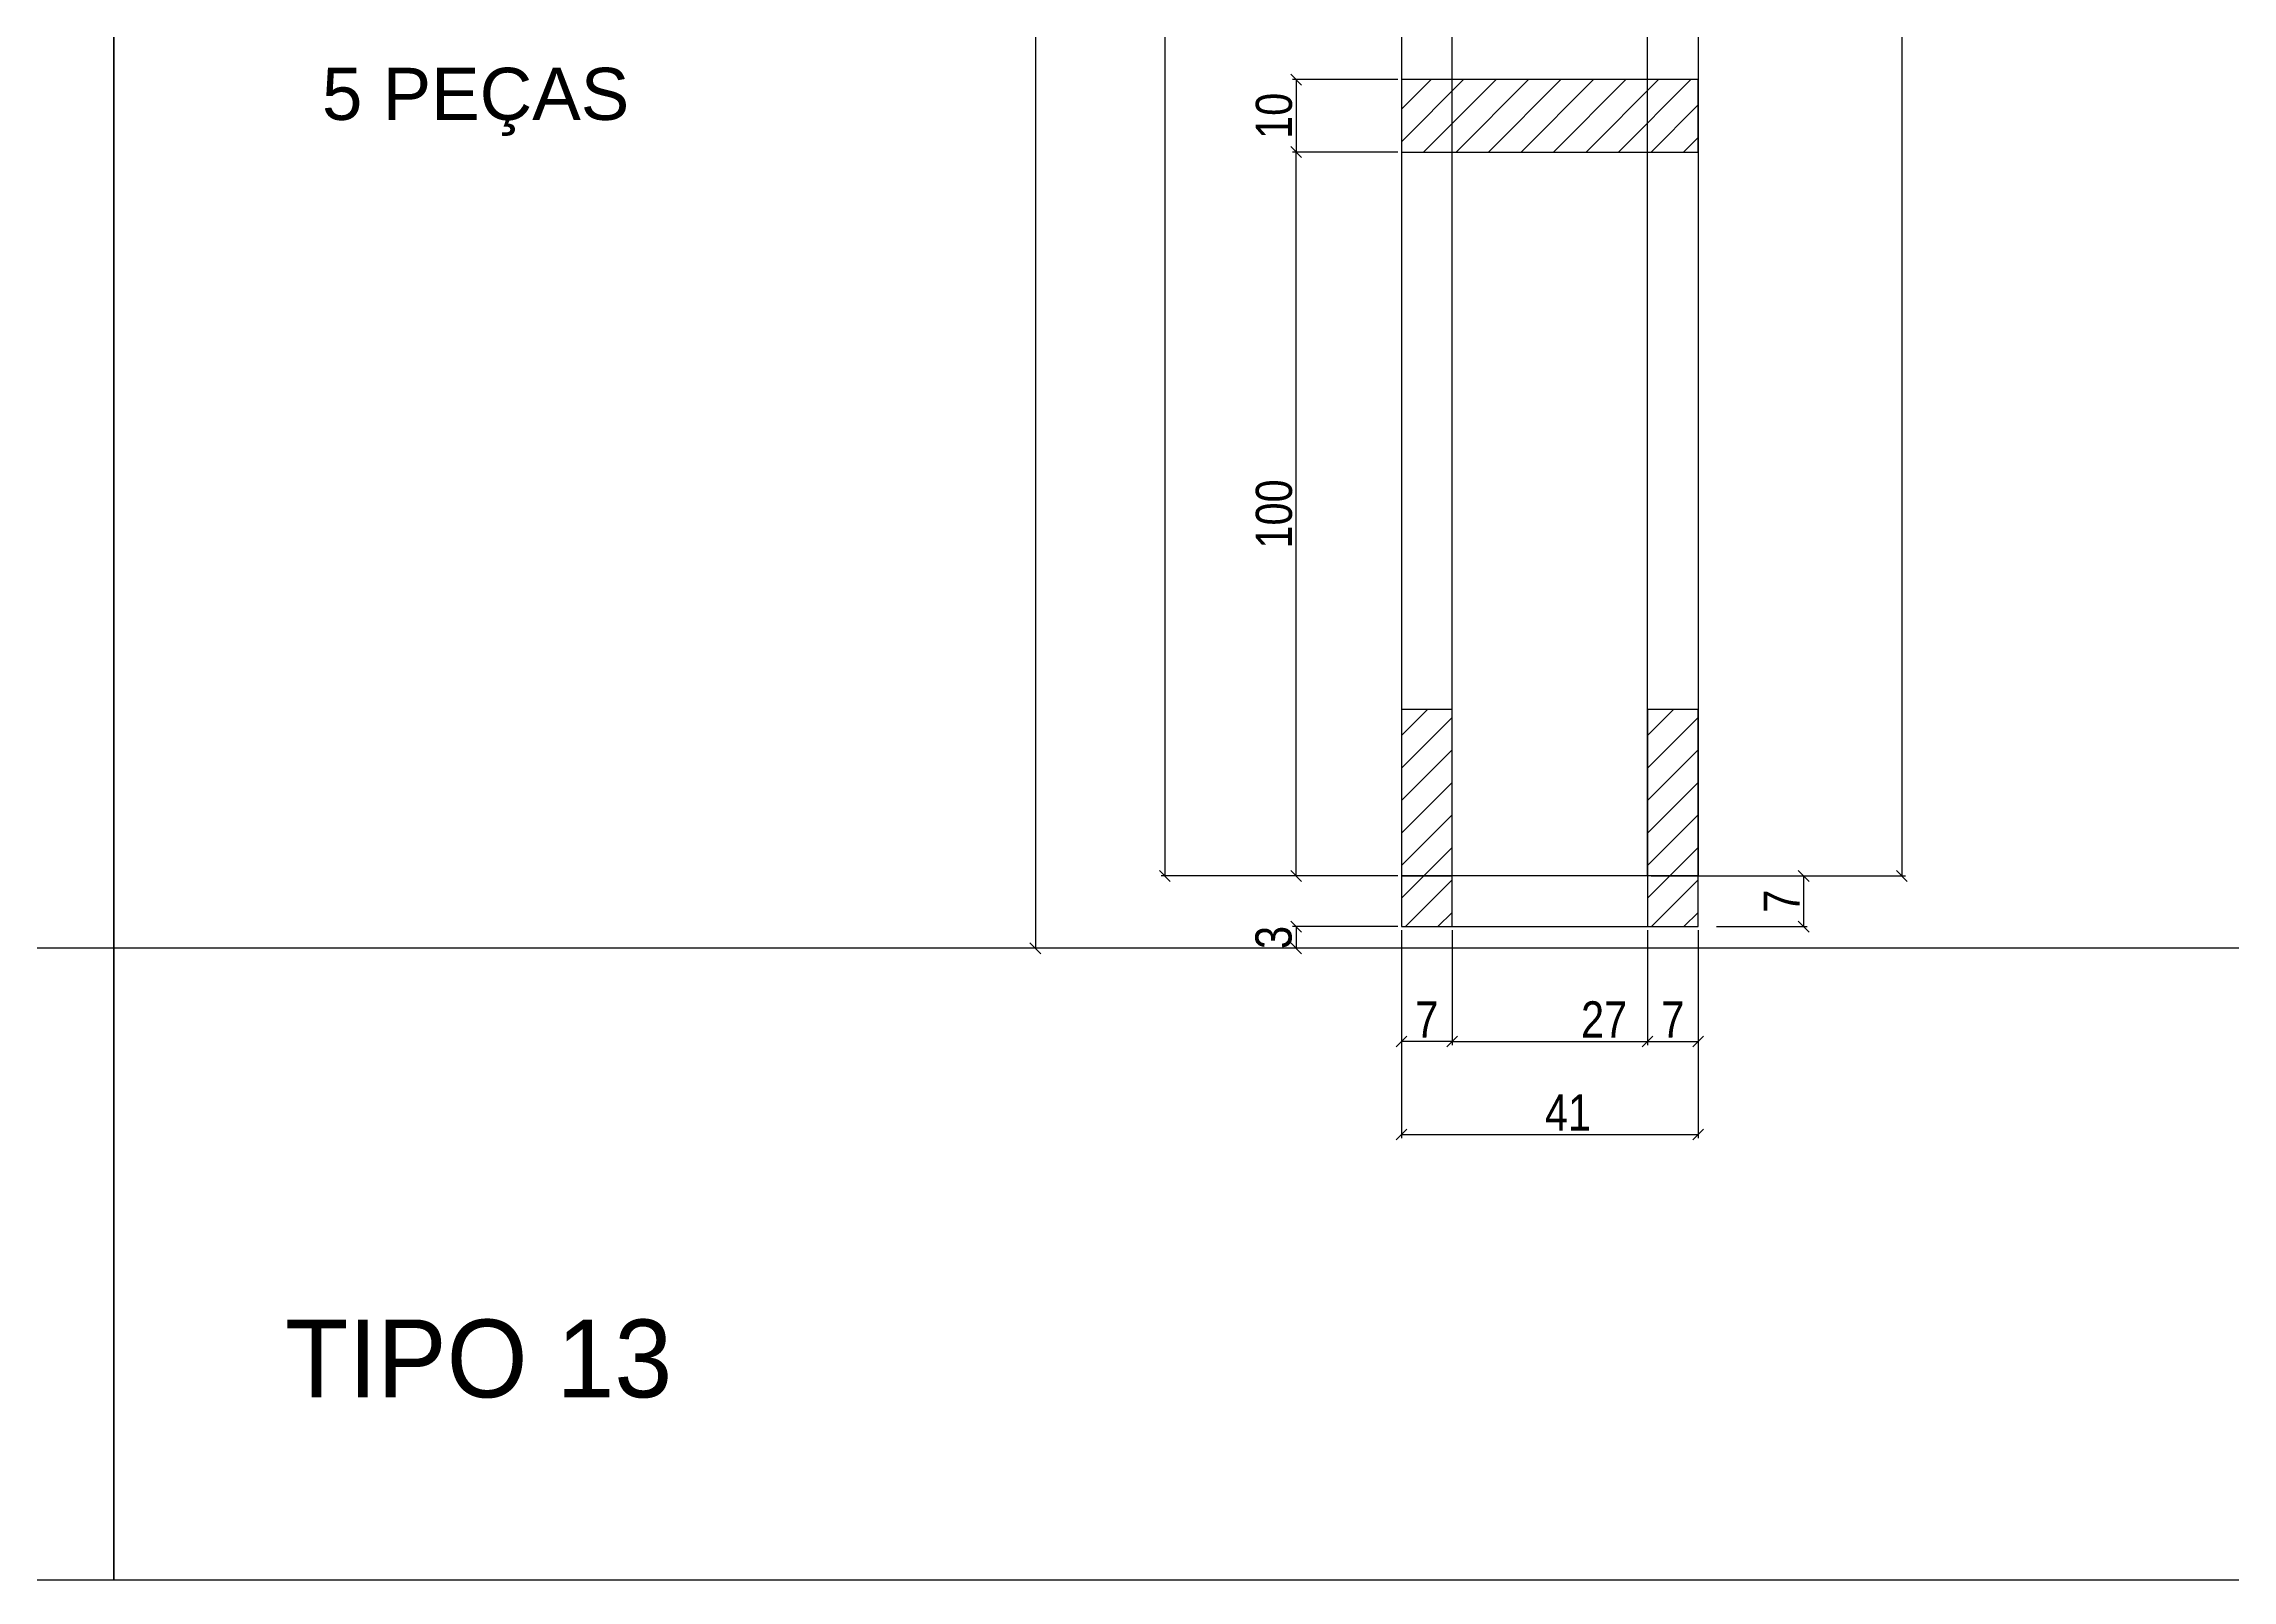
# Model space of a CAD drawing. Extents: x 15230 to 29563, y 3128 to 7338.
# Drawn here: x 24866 to 25470, y 4523 to 4947 of the extents above; entities that cross this region are included whole.
import ezdxf

# ---------------------------------------------------------------- set-up
doc = ezdxf.new("R2010")
doc.units = 0
for name, color, linetype in [('COTA', 241, 'Continuous'), ('TIRAS REESCORAMENTO', 252, 'Continuous'), ('VIGAS', 3, 'Continuous')]:
    doc.layers.add(name, color=color, linetype=linetype)
doc.styles.add('COTA TECNICA 2X', font='techl___.ttf', dxfattribs={"height": 10})
doc.styles.add('R80-50', font='arial.ttf', dxfattribs={"height": 10})
doc.styles.add('ROMAS860', font='ROMAS860.SHX', dxfattribs={"height": 8.5})
doc.dimstyles.new('SECAO', dxfattribs={"dimscale": 0.333333, "dimtxt": 5, "dimasz": 9, "dimexe": 3, "dimexo": 3, "dimgap": 3, "dimtad": 1, "dimdec": 1, "dimlfac": 0.5, "dimzin": 12, "dimdsep": 46, "dimtxsty": 'COTA TECNICA 2X', "dimblk1": 'OBLIQUE', "dimblk2": 'OBLIQUE', "dimsah": 1, "dimcen": 0.9, "dimclrd": 4, "dimclre": 4, "dimclrt": 240, "dimadec": 1, "dimazin": 3, "dimtfac": 1, "dimtdec": 1, "dimtmove": 0, "dimatfit": 3, "dimfxl": 1, "dimtolj": 1, "dimtzin": 12, "dimarcsym": 0})

# ---------------------------------------------------------------- blocks, each defined once
blk = doc.blocks.new('_Oblique')
at = {"color": 0, "linetype": 'ByBlock', "lineweight": -2}
blk.add_line((-0.5, -0.5), (0.5, 0.5), dxfattribs=at)
blk = doc.blocks.new('*D360')
at = {"layer": 'COTA', "color": 4, "lineweight": -2, "transparency": 16777216}
for p, q in [((25239.81, 5263.38), (25174.4, 5263.38)), ((25175.4, 5263.38), (25175.4, 4717.28)), ((25239.81, 4717.28), (25174.4, 4717.28))]:
    blk.add_line(p, q, dxfattribs=at)
at = {"layer": 'DEFPOINTS', "color": 0, "transparency": 16777216}
for p in [(25240.81, 5263.38), (25175.4, 4717.28), (25240.81, 4717.28)]:
    blk.add_point(p, dxfattribs=at)
at = {"layer": 'COTA', "color": 4, "lineweight": -2, "transparency": 16777216, "xscale": 3, "yscale": 3, "zscale": 3}
for p, rotation in [((25175.4, 5263.38), 90), ((25175.4, 4717.28), 270)]:
    blk.add_blockref('_Oblique', p, dxfattribs=dict(at, rotation=rotation))
at = {"layer": 'COTA', "color": 240, "transparency": 16777216, "insert": (25169.18, 4990.33), "char_height": 10, "attachment_point": 5, "rotation": 90, "style": 'COTA TECNICA 2X'}
blk.add_mtext('\\A1;273', dxfattribs=at)
blk = doc.blocks.new('*D361')
at = {"layer": 'COTA', "color": 4, "lineweight": -2, "transparency": 16777216}
for p, q in [((25240.81, 4702.28), (25240.81, 4644.83)), ((25322.81, 4702.28), (25322.81, 4644.83)), ((25240.81, 4645.83), (25322.81, 4645.83))]:
    blk.add_line(p, q, dxfattribs=at)
at = {"layer": 'DEFPOINTS', "color": 0, "transparency": 16777216}
for p in [(25240.81, 4703.28), (25322.81, 4703.28), (25322.81, 4645.83)]:
    blk.add_point(p, dxfattribs=at)
at = {"layer": 'COTA', "color": 4, "lineweight": -2, "transparency": 16777216, "xscale": 3, "yscale": 3, "zscale": 3, "rotation": 180}
blk.add_blockref('_Oblique', (25240.81, 4645.83), dxfattribs=at)
at = {"layer": 'COTA', "color": 4, "lineweight": -2, "transparency": 16777216, "xscale": 3, "yscale": 3, "zscale": 3}
blk.add_blockref('_Oblique', (25322.81, 4645.83), dxfattribs=at)
at = {"layer": 'COTA', "color": 240, "transparency": 16777216, "insert": (25286.81, 4651.9), "char_height": 10, "attachment_point": 5, "style": 'COTA TECNICA 2X'}
blk.add_mtext('\\A1;41', dxfattribs=at)
blk = doc.blocks.new('*D362')
at = {"layer": 'COTA', "color": 4, "lineweight": -2, "transparency": 16777216}
for p, q in [((25254.81, 4702.28), (25254.81, 4670.54)), ((25308.81, 4702.28), (25308.81, 4670.54)), ((25254.81, 4671.54), (25308.81, 4671.54))]:
    blk.add_line(p, q, dxfattribs=at)
at = {"layer": 'DEFPOINTS', "color": 0, "transparency": 16777216}
for p in [(25254.81, 4703.28), (25308.81, 4703.28), (25308.81, 4671.54)]:
    blk.add_point(p, dxfattribs=at)
at = {"layer": 'COTA', "color": 4, "lineweight": -2, "transparency": 16777216, "xscale": 3, "yscale": 3, "zscale": 3, "rotation": 180}
blk.add_blockref('_Oblique', (25254.81, 4671.54), dxfattribs=at)
at = {"layer": 'COTA', "color": 4, "lineweight": -2, "transparency": 16777216, "xscale": 3, "yscale": 3, "zscale": 3}
blk.add_blockref('_Oblique', (25308.81, 4671.54), dxfattribs=at)
at = {"layer": 'COTA', "color": 240, "transparency": 16777216, "insert": (25296.81, 4677.62), "char_height": 10, "attachment_point": 5, "style": 'COTA TECNICA 2X'}
blk.add_mtext('\\A1;27', dxfattribs=at)
blk = doc.blocks.new('*D363')
at = {"layer": 'COTA', "color": 4, "lineweight": -2, "transparency": 16777216}
blk.add_line((25308.81, 4671.54), (25322.81, 4671.54), dxfattribs=at)
at = {"layer": 'DEFPOINTS', "color": 0, "transparency": 16777216}
for p in [(25308.81, 4671.54), (25322.81, 4671.54), (25322.81, 4671.54)]:
    blk.add_point(p, dxfattribs=at)
at = {"layer": 'COTA', "color": 4, "lineweight": -2, "transparency": 16777216, "xscale": 3, "yscale": 3, "zscale": 3, "rotation": 180}
blk.add_blockref('_Oblique', (25308.81, 4671.54), dxfattribs=at)
at = {"layer": 'COTA', "color": 4, "lineweight": -2, "transparency": 16777216, "xscale": 3, "yscale": 3, "zscale": 3}
blk.add_blockref('_Oblique', (25322.81, 4671.54), dxfattribs=at)
at = {"layer": 'COTA', "color": 240, "transparency": 16777216, "insert": (25315.81, 4677.62), "char_height": 10, "attachment_point": 5, "style": 'COTA TECNICA 2X'}
blk.add_mtext('\\A1;7', dxfattribs=at)
blk = doc.blocks.new('*D364')
at = {"layer": 'COTA', "color": 4, "lineweight": -2, "transparency": 16777216}
blk.add_line((25254.81, 4671.54), (25240.81, 4671.54), dxfattribs=at)
at = {"layer": 'DEFPOINTS', "color": 0, "transparency": 16777216}
for p in [(25240.81, 4671.54), (25240.81, 4671.54), (25254.81, 4671.54)]:
    blk.add_point(p, dxfattribs=at)
at = {"layer": 'COTA', "color": 4, "lineweight": -2, "transparency": 16777216, "xscale": 3, "yscale": 3, "zscale": 3, "rotation": 180}
blk.add_blockref('_Oblique', (25240.81, 4671.54), dxfattribs=at)
at = {"layer": 'COTA', "color": 4, "lineweight": -2, "transparency": 16777216, "xscale": 3, "yscale": 3, "zscale": 3}
blk.add_blockref('_Oblique', (25254.81, 4671.54), dxfattribs=at)
at = {"layer": 'COTA', "color": 240, "transparency": 16777216, "insert": (25247.81, 4677.62), "char_height": 10, "attachment_point": 5, "style": 'COTA TECNICA 2X'}
blk.add_mtext('\\A1;7', dxfattribs=at)
blk = doc.blocks.new('*D365')
at = {"layer": 'COTA', "color": 4, "lineweight": -2, "transparency": 16777216}
for p, q in [((25239.81, 4937.3), (25210.71, 4937.3)), ((25211.71, 4937.3), (25211.71, 4917.3)), ((25239.81, 4917.3), (25210.71, 4917.3))]:
    blk.add_line(p, q, dxfattribs=at)
at = {"layer": 'DEFPOINTS', "color": 0, "transparency": 16777216}
for p in [(25240.81, 4937.3), (25211.71, 4917.3), (25240.81, 4917.3)]:
    blk.add_point(p, dxfattribs=at)
at = {"layer": 'COTA', "color": 4, "lineweight": -2, "transparency": 16777216, "xscale": 3, "yscale": 3, "zscale": 3}
for p, rotation in [((25211.71, 4937.3), 90), ((25211.71, 4917.3), 270)]:
    blk.add_blockref('_Oblique', p, dxfattribs=dict(at, rotation=rotation))
at = {"layer": 'COTA', "color": 240, "transparency": 16777216, "insert": (25205.61, 4927.3), "char_height": 10, "attachment_point": 5, "rotation": 90, "style": 'COTA TECNICA 2X'}
blk.add_mtext('\\A1;10', dxfattribs=at)
blk = doc.blocks.new('*D351')
at = {"layer": 'COTA', "color": 4, "lineweight": -2, "transparency": 16777216}
for p, q in [((25253.81, 5269.38), (25138.61, 5269.38)), ((25139.61, 5269.38), (25139.61, 4697.28)), ((25239.81, 4697.28), (25138.61, 4697.28))]:
    blk.add_line(p, q, dxfattribs=at)
at = {"layer": 'DEFPOINTS', "color": 0, "transparency": 16777216}
for p in [(25254.81, 5269.38), (25139.61, 4697.28), (25240.81, 4697.28)]:
    blk.add_point(p, dxfattribs=at)
at = {"layer": 'COTA', "color": 4, "lineweight": -2, "transparency": 16777216, "xscale": 3, "yscale": 3, "zscale": 3}
for p, rotation in [((25139.61, 5269.38), 90), ((25139.61, 4697.28), 270)]:
    blk.add_blockref('_Oblique', p, dxfattribs=dict(at, rotation=rotation))
at = {"layer": 'COTA', "color": 240, "transparency": 16777216, "insert": (25133.48, 4983.33), "char_height": 10, "attachment_point": 5, "rotation": 90, "style": 'COTA TECNICA 2X'}
blk.add_mtext('\\A1;286', dxfattribs=at)
blk = doc.blocks.new('*D352')
at = {"layer": 'COTA', "color": 4, "lineweight": -2, "transparency": 16777216}
for p, q in [((25239.81, 4703.28), (25210.71, 4703.28)), ((25211.71, 4703.28), (25211.71, 4697.28)), ((25239.81, 4697.28), (25210.71, 4697.28))]:
    blk.add_line(p, q, dxfattribs=at)
at = {"layer": 'DEFPOINTS', "color": 0, "transparency": 16777216}
for p in [(25240.81, 4703.28), (25211.71, 4697.28), (25240.81, 4697.28)]:
    blk.add_point(p, dxfattribs=at)
at = {"layer": 'COTA', "color": 4, "lineweight": -2, "transparency": 16777216, "xscale": 3, "yscale": 3, "zscale": 3}
for p, rotation in [((25211.71, 4703.28), 90), ((25211.71, 4697.28), 270)]:
    blk.add_blockref('_Oblique', p, dxfattribs=dict(at, rotation=rotation))
at = {"layer": 'COTA', "color": 240, "transparency": 16777216, "insert": (25205.49, 4700.28), "char_height": 10, "attachment_point": 5, "rotation": 90, "style": 'COTA TECNICA 2X'}
blk.add_mtext('\\A1;3', dxfattribs=at)
blk = doc.blocks.new('*D355')
at = {"layer": 'COTA', "color": 4, "lineweight": -2, "transparency": 16777216}
for p, q in [((25239.81, 4917.3), (25210.71, 4917.3)), ((25211.71, 4717.28), (25211.71, 4917.3)), ((25238.81, 4717.28), (25210.71, 4717.28))]:
    blk.add_line(p, q, dxfattribs=at)
at = {"layer": 'DEFPOINTS', "color": 0, "transparency": 16777216}
for p in [(25211.71, 4917.3), (25240.81, 4917.3), (25239.81, 4717.28)]:
    blk.add_point(p, dxfattribs=at)
at = {"layer": 'COTA', "color": 4, "lineweight": -2, "transparency": 16777216, "xscale": 3, "yscale": 3, "zscale": 3}
for p, rotation in [((25211.71, 4917.3), 90), ((25211.71, 4717.28), 270)]:
    blk.add_blockref('_Oblique', p, dxfattribs=dict(at, rotation=rotation))
at = {"layer": 'COTA', "color": 240, "transparency": 16777216, "insert": (25205.61, 4817.29), "char_height": 10, "attachment_point": 5, "rotation": 90, "style": 'COTA TECNICA 2X'}
blk.add_mtext('\\A1;100', dxfattribs=at)
blk = doc.blocks.new('*D357')
at = {"layer": 'COTA', "color": 4, "lineweight": -2, "transparency": 16777216}
for p, q in [((25324.81, 5235.25), (25380.1, 5235.25)), ((25379.1, 5235.25), (25379.1, 4717.28)), ((25324.81, 4717.28), (25380.1, 4717.28))]:
    blk.add_line(p, q, dxfattribs=at)
at = {"layer": 'DEFPOINTS', "color": 0, "transparency": 16777216}
for p in [(25323.81, 5235.25), (25323.81, 4717.28), (25379.1, 4717.28)]:
    blk.add_point(p, dxfattribs=at)
at = {"layer": 'COTA', "color": 4, "lineweight": -2, "transparency": 16777216, "xscale": 3, "yscale": 3, "zscale": 3}
for p, rotation in [((25379.1, 5235.25), 90), ((25379.1, 4717.28), 270)]:
    blk.add_blockref('_Oblique', p, dxfattribs=dict(at, rotation=rotation))
at = {"layer": 'COTA', "color": 240, "transparency": 16777216, "insert": (25372.96, 4976.27), "char_height": 10, "attachment_point": 5, "rotation": 90, "style": 'COTA TECNICA 2X'}
blk.add_mtext('\\A1;259', dxfattribs=at)
blk = doc.blocks.new('*D358')
at = {"layer": 'COTA', "color": 4, "lineweight": -2, "transparency": 16777216}
for p, q in [((25309.81, 4717.28), (25352.95, 4717.28)), ((25351.95, 4717.28), (25351.95, 4703.28)), ((25327.86, 4703.28), (25352.95, 4703.28))]:
    blk.add_line(p, q, dxfattribs=at)
at = {"layer": 'DEFPOINTS', "color": 0, "transparency": 16777216}
for p in [(25308.81, 4717.28), (25326.86, 4703.28), (25351.95, 4703.28)]:
    blk.add_point(p, dxfattribs=at)
at = {"layer": 'COTA', "color": 4, "lineweight": -2, "transparency": 16777216, "xscale": 3, "yscale": 3, "zscale": 3}
for p, rotation in [((25351.95, 4717.28), 90), ((25351.95, 4703.28), 270)]:
    blk.add_blockref('_Oblique', p, dxfattribs=dict(at, rotation=rotation))
at = {"layer": 'COTA', "color": 240, "transparency": 16777216, "insert": (25345.88, 4710.28), "char_height": 10, "attachment_point": 5, "rotation": 90, "style": 'COTA TECNICA 2X'}
blk.add_mtext('\\A1;7', dxfattribs=at)

msp = doc.modelspace()

# ---------------------------------------------------------------- hatches: boundary and pattern name
at = {"layer": 'COTA'}
h = msp.add_hatch(dxfattribs=at)
h.set_pattern_fill('ANSI31', color=256, scale=2, style=0)
h.set_pattern_definition([(45, (1658.9554, -193183.9965), (-4.49012806, 4.49012806), [])])
h.paths.add_polyline_path([(25322.81, 4917.3), (25322.81, 4937.3), (25240.81, 4937.3), (25240.81, 4917.3)])
h = msp.add_hatch(dxfattribs=at)
h.set_pattern_fill('ANSI31', color=256, scale=2, style=0)
h.set_pattern_definition([(45, (5396.589, -1105.907), (-4.490128, 4.490128), [])])
h.paths.add_polyline_path([(25240.81, 4703.28), (25254.81, 4703.28), (25254.81, 4763.28), (25240.81, 4763.28)])
h = msp.add_hatch(dxfattribs=at)
h.set_pattern_fill('ANSI31', color=256, scale=2, style=0)
h.set_pattern_definition([(45, (5464.589, -1105.907), (-4.490128, 4.490128), [])])
h.paths.add_polyline_path([(25308.81, 4703.28), (25322.81, 4703.28), (25322.81, 4763.28), (25308.81, 4763.28)])

# ---------------------------------------------------------------- linework, layer by layer
at = {"linetype": 'Continuous'}
for points in [[(25240.81, 4717.28), (25254.81, 4717.28), (25254.81, 5263.38), (25240.81, 5263.38)], [(25240.81, 4703.28), (25254.81, 4703.28), (25254.81, 4763.28), (25240.81, 4763.28)], [(25308.81, 4703.28), (25322.81, 4703.28), (25322.81, 4763.28), (25308.81, 4763.28)]]:
    msp.add_lwpolyline(points, close=True, dxfattribs=at)
for points in [[(25308.81, 5158.33), (25308.81, 5235.25), (25322.81, 5235.25), (25322.81, 4717.28), (25308.81, 4717.28), (25308.81, 5158.33)], [(25240.81, 4917.3), (25322.81, 4917.3), (25322.81, 4937.3), (25240.81, 4937.3), (25240.81, 4917.3)], [(25262.81, 4703.28), (25322.81, 4703.28), (25322.81, 4717.28), (25240.81, 4717.28), (25240.81, 4703.28), (25262.81, 4703.28)]]:
    msp.add_lwpolyline(points, dxfattribs=at)
at = {"layer": 'TIRAS REESCORAMENTO', "linetype": 'ByBlock'}
for p, q in [((24884.85, 4697.28), (24260.57, 4697.28)), ((25509.13, 4697.28), (24884.85, 4697.28))]:
    msp.add_line(p, q, dxfattribs=at)
at = {"layer": 'VIGAS'}
for points in [[(24884.85, 4522.67), (24260.57, 4522.67), (24260.57, 5487.46), (24884.85, 5487.46)], [(25509.13, 4522.67), (24884.85, 4522.67), (24884.85, 5487.46), (25509.13, 5487.46)]]:
    msp.add_lwpolyline(points, close=True, dxfattribs=at)

# ---------------------------------------------------------------- texts
at = {"layer": 'COTA', "color": 7, "style": 'ROMAS860'}
msp.add_text('TIPO 13', height=21.505, dxfattribs=at).set_placement((24932.14, 4573.19))
at = {"layer": 'VIGAS', "color": 7, "insert": (24942.39, 4940.57), "char_height": 14.4, "attachment_point": 1, "style": 'R80-50'}
msp.add_mtext_dynamic_manual_height_columns('5 PEÇAS', width=162.221, gutter_width=50, heights=[0], dxfattribs=at)

# ---------------------------------------------------------------- dimensions: what is measured, and where the dimension line sits
at = {"layer": 'COTA', "color": 3}
for base, p1, p2, picture, middle in [((25139.6064, 4697.2835), (25254.8073, 5269.3766), (25240.8073, 4697.2835), '*D351', (25133.4822, 4983.3301)), ((25175.4004, 4717.2835), (25240.8073, 5263.3766), (25240.8073, 4717.2835), '*D360', (25169.1811, 4990.3301)), ((25379.1, 4717.28), (25323.81, 5235.25), (25323.81, 4717.28), '*D357', (25372.96, 4976.27)), ((25211.71, 4917.3), (25240.81, 4937.3), (25240.81, 4917.3), '*D365', (25205.61, 4927.3)), ((25211.71, 4917.3), (25239.81, 4717.28), (25240.81, 4917.3), '*D355', (25205.61, 4817.29)), ((25351.95, 4703.28), (25308.81, 4717.28), (25326.86, 4703.28), '*D358', (25345.88, 4710.28))]:
    dim = msp.add_linear_dim(base=base, p1=p1, p2=p2, angle=90, dimstyle='SECAO', dxfattribs=at)
    dim.commit()
    dim.dimension.update_dxf_attribs({"geometry": picture, "text_midpoint": middle})
dim = msp.add_linear_dim(base=(25211.71, 4697.28), p1=(25240.81, 4703.28), p2=(25240.81, 4697.28), angle=90, dimstyle='SECAO', dxfattribs=at)
dim.commit()
dim.dimension.update_dxf_attribs({"geometry": '*D352', "text_midpoint": (25211.71, 4700.28), "dimtype": 160})
for base, p1, p2, picture, middle in [((25322.81, 4645.83), (25240.81, 4703.28), (25322.81, 4703.28), '*D361', (25286.81, 4645.83)), ((25308.81, 4671.54), (25254.81, 4703.28), (25308.81, 4703.28), '*D362', (25296.81, 4671.54)), ((25322.81, 4671.54), (25308.81, 4671.54), (25322.81, 4671.54), '*D363', (25315.81, 4671.54))]:
    dim = msp.add_linear_dim(base=base, p1=p1, p2=p2, dimstyle='SECAO', dxfattribs=at)
    dim.commit()
    dim.dimension.update_dxf_attribs({"geometry": picture, "text_midpoint": middle, "dimtype": 160})
dim = msp.add_linear_dim(base=(25240.81, 4671.54), p1=(25254.81, 4671.54), p2=(25240.81, 4671.54), dimstyle='SECAO', dxfattribs=at)
dim.commit()
dim.dimension.update_dxf_attribs({"geometry": '*D364', "text_midpoint": (25247.81, 4677.62)})

doc.saveas('drawing.dxf')
